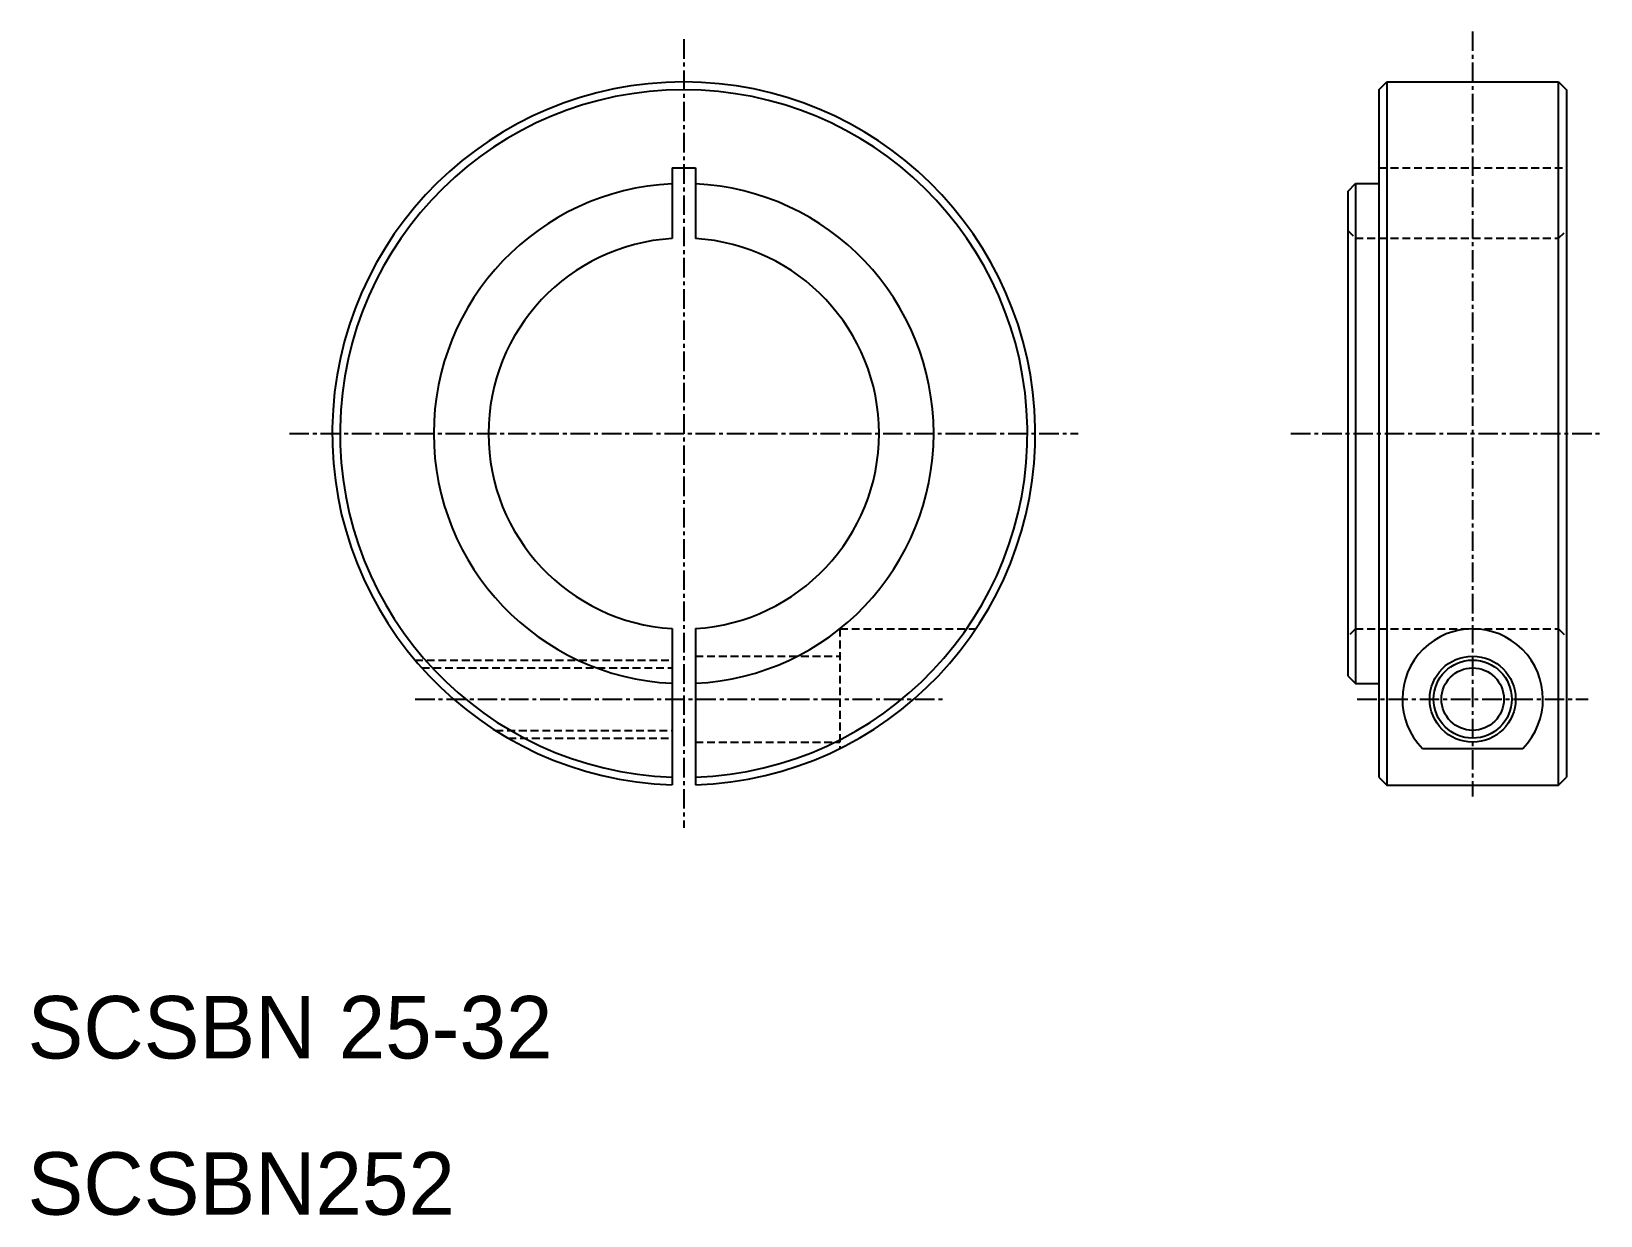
# Model space of a CAD drawing. Extents: x 10 to 111, y 10 to 86.
import ezdxf

# ---------------------------------------------------------------- set-up
doc = ezdxf.new("R2010")
doc.units = 0
doc.linetypes.add('CENTER', pattern=[2, 1.25, -0.25, 0.25, -0.25])
doc.linetypes.add('DASHED', pattern=[0.75, 0.5, -0.25])
doc.layers.get('0').update_dxf_attribs({"linetype": 'CONTINUOUS'})
doc.layers.add('CENTER', color=1, linetype='CENTER')

msp = doc.modelspace()

# ---------------------------------------------------------------- linework, layer by layer
at = {"color": 7, "linetype": 'CONTINUOUS'}
for p, q in [((96.5, 82), (97, 82.5)), ((97, 82.5), (97, 37.5)), ((97, 82.5), (108, 82.5)), ((108, 37.5), (108, 82.5)), ((108, 82.5), (108.5, 82)), ((96.5, 82), (96.5, 38)), ((108.5, 82), (108.5, 38)), ((51.25, 77), (51.25, 72.48)), ((51.25, 77), (52.75, 77)), ((52.75, 77), (52.75, 72.48)), ((94.5, 75.5), (95, 76)), ((94.5, 75.5), (94.5, 44.5)), ((95, 76), (95, 44)), ((95, 76), (96.5, 76)), ((96.5, 71), (96.5, 71)), ((96.5, 60), (96.5, 60)), ((51.25, 47.52), (51.25, 37.51)), ((52.75, 47.52), (52.75, 37.51)), ((94.5, 44.5), (95, 44)), ((95, 44), (96.5, 44)), ((99.29, 39.84), (105.71, 39.84)), ((96.5, 38), (97, 37.5)), ((97, 37.5), (108, 37.5)), ((108, 37.5), (108.5, 38))]:
    msp.add_line(p, q, dxfattribs=at)
at = {"color": 3, "linetype": 'DASHED'}
for p, q in [((96.5, 77), (108.5, 77)), ((94.5, 73), (95, 72.5)), ((95, 72.5), (108, 72.5)), ((108, 72.5), (108.5, 73)), ((62, 47.5), (62, 39.84)), ((62, 47.5), (70.71, 47.5)), ((95, 47.5), (94.5, 47)), ((95, 47.5), (108, 47.5)), ((108, 47.5), (108.5, 47)), ((34.8, 45.5), (51.25, 45.5)), ((52.75, 45.75), (62, 45.75)), ((35.23, 45), (51.25, 45)), ((39.95, 41), (51.25, 41)), ((40.78, 40.5), (51.25, 40.5)), ((52.75, 40.25), (62, 40.25))]:
    msp.add_line(p, q, dxfattribs=at)
at = {"color": 7, "linetype": 'CONTINUOUS'}
for radius in [2.75, 2]:
    msp.add_circle((102.5, 43), radius, dxfattribs=at)
at = {"color": 3}
msp.add_circle((102.5, 43), 2.5, dxfattribs=at)
at = {"color": 7, "linetype": 'CONTINUOUS'}
for centre, radius, start, end in [((52, 60), 22.5, 271.9102, 268.0898), ((52, 60), 22, 271.9536, 268.0464), ((52, 60), 16, 92.6867, 267.3133), ((52, 60), 16, 272.6867, 87.3133), ((52, 60), 12.5, 93.4398, 266.5602), ((52, 60), 12.5, 273.4398, 86.5602), ((102.5, 43), 4.5, 315.4723, 224.5277)]:
    msp.add_arc(centre, radius, start, end, dxfattribs=at)
at = {"layer": 'CENTER', "color": 1, "linetype": 'CENTER'}
for p, q in [((102.5, 85.74), (102.5, 36.76)), ((52, 85.24), (52, 34.76)), ((26.76, 60), (77.24, 60)), ((90.87, 60), (110.69, 60)), ((34.81, 43), (68.77, 43)), ((95.11, 43), (109.89, 43))]:
    msp.add_line(p, q, dxfattribs=at)

# ---------------------------------------------------------------- texts
at = {"color": 7, "linetype": 'CONTINUOUS'}
for s, p in [('SCSBN 25-32', (10, 20)), ('SCSBN252', (10, 10))]:
    msp.add_text(s, height=4, dxfattribs=at).set_placement(p)

doc.saveas('drawing.dxf')
